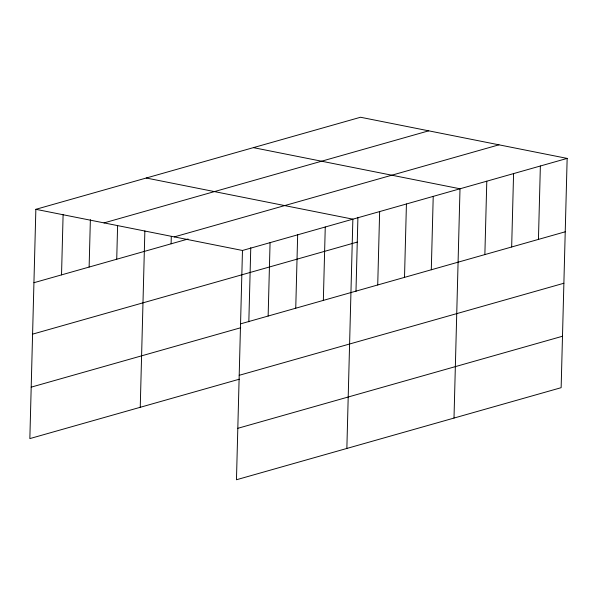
<?xml version="1.0" encoding="UTF-8"?>
<svg xmlns="http://www.w3.org/2000/svg" width="597" height="597" viewBox="0 0 597 597"><rect width="100%" height="100%" fill="white"/><g stroke="black" fill="none" stroke-linecap="round" stroke-linejoin="round"><path stroke-width="0.9" d="M567.15 158.406L242.472 250.471L236.464 479.749L561.143 387.684L567.15 158.406L360.536 117.251L35.857 209.316L29.85 438.594L239.352 379.192M61.528 274.881L63.11 214.495M89.125 267.053L90.371 219.674M116.728 259.232L117.602 225.785M140.243 407.288L144.862 230.964M171.108 243.807L171.302 236.375M248.83 321.813L250.77 247.665M268.143 316.037L270.068 242.643M295.746 308.216L297.664 234.822M323.343 300.388L325.261 226.994M346.857 448.451L352.864 219.166L146.243 178.01M355.976 291.433L357.916 217.286M377.722 284.97L379.647 211.577M404.512 277.374L406.43 203.98M431.295 269.777L433.221 196.383M454.004 418.064L460.003 188.786L253.389 147.631M484.868 254.583L486.794 181.197M511.659 246.994L513.577 173.6M538.442 239.397L540.367 166.003M104.035 222.897L428.721 130.833M174.287 236.89L498.965 144.825M33.932 282.709L188.077 239.001M32.581 334.148L357.267 242.083M240.546 323.865L565.225 231.8M31.201 387.147L240.695 327.746M239.203 375.304L563.881 283.247M237.815 428.31L562.493 336.245M35.857 209.316L242.472 250.471"/></g></svg>
